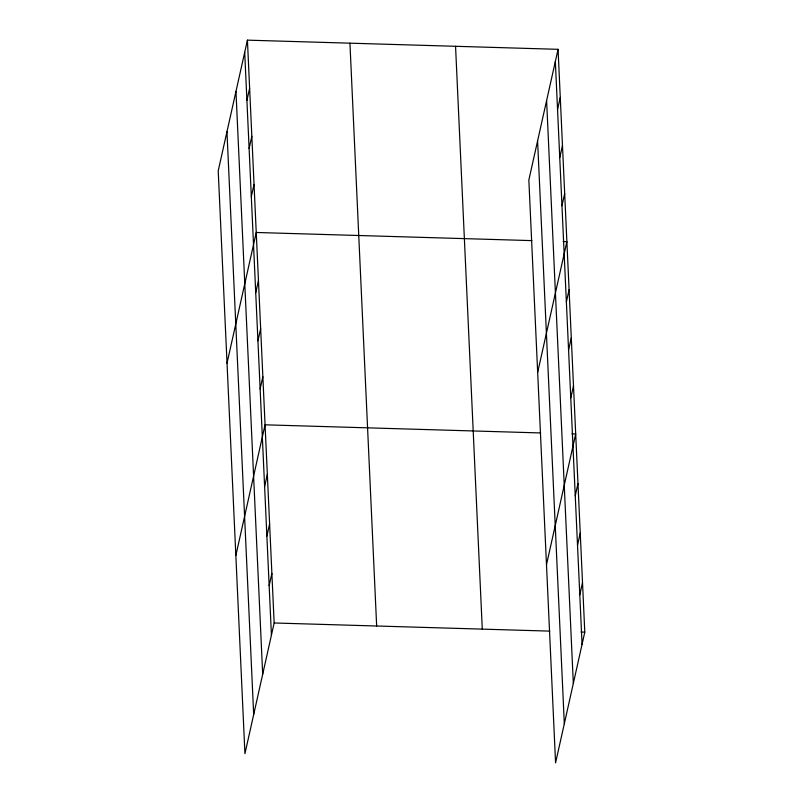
<?xml version="1.0" encoding="UTF-8"?>
<svg xmlns="http://www.w3.org/2000/svg" width="803" height="803" viewBox="0 0 803 803"><rect width="100%" height="100%" fill="white"/><g stroke="black" fill="none" stroke-linecap="round" stroke-linejoin="round"><path stroke-width="1.2" d="M247.424 40.15L218.215 170.858L244.935 753.676L274.154 622.977L247.424 40.15L558.065 49.324L584.785 632.142L555.576 762.85L528.846 180.023L558.065 49.324M246.912 100.425L249.633 88.23M249.111 148.505L251.841 136.319M251.319 196.584L254.039 184.399M227.028 363.187L256.247 232.479L531.877 240.619M255.725 292.754L258.456 280.568M257.934 340.833L260.654 328.648M260.132 388.923L262.862 376.727M235.851 555.515L265.06 424.817L540.7 432.947M264.609 486.548L267.339 474.352M266.887 536.083L269.607 523.897M269.156 585.628L271.876 573.432M557.543 109.589L560.273 97.404M559.751 157.679L562.471 145.484M561.959 205.759L564.68 193.573M537.669 372.361L566.888 241.653L563.134 241.542M566.366 301.928L569.086 289.732M568.564 350.008L571.294 337.822M570.772 398.087L573.503 385.902M546.492 564.69L575.701 433.981L571.957 433.871M575.249 495.712L577.969 483.526M577.518 545.257L580.248 533.062M579.796 594.792L582.516 582.607M274.154 622.977L549.784 631.118M581.041 632.031L584.785 632.142M555.345 61.51L582.065 644.337M546.602 100.616L573.322 683.443M537.588 140.916L564.318 723.744M455.552 46.293L482.282 629.12M349.937 43.181L376.657 625.999M244.704 52.336L271.424 635.163M235.962 91.452L262.681 674.269M226.958 131.742L253.678 714.57"/></g></svg>
